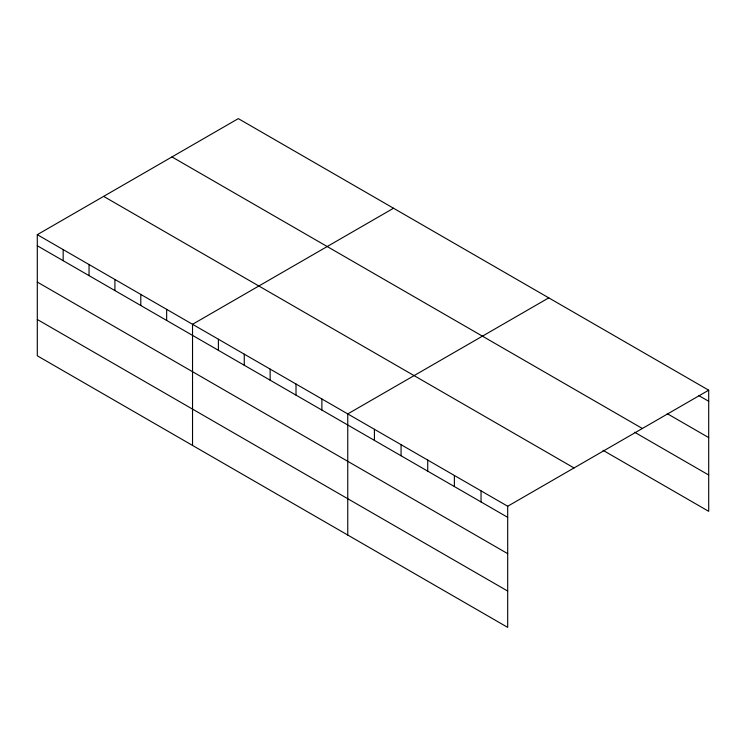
<?xml version="1.0" encoding="UTF-8"?>
<svg xmlns="http://www.w3.org/2000/svg" width="746" height="746" viewBox="0 0 746 746"><rect width="100%" height="100%" fill="white"/><g stroke="black" fill="none" stroke-linecap="round" stroke-linejoin="round"><path stroke-width="1.12" d="M37.3 234.673L507.69 506.245L507.69 627.377L37.3 355.805L37.3 234.673L238.31 118.623L708.7 390.195L708.7 511.327L603.066 450.342M393.534 208.237L192.533 324.296L192.533 445.427M548.767 297.859L347.757 413.909L347.757 535.041M507.69 506.245L708.7 390.195M698.825 395.585L708.7 401.283M667.232 413.657L708.7 437.604M171.972 156.921L642.371 428.493M634.659 432.27L708.7 475.015M103.629 196.375L574.028 467.956M37.3 245.76L507.69 517.332M37.3 282.072L507.69 553.653M37.3 319.484L507.69 591.065M481.039 490.859L481.039 501.946M454.379 475.472L454.379 486.56M427.728 460.077L427.728 471.164M401.068 444.691L401.068 455.778M374.417 429.304L374.417 440.392M321.89 398.979L321.89 410.067M296.013 384.041L296.013 395.128M270.145 369.102L270.145 380.19M244.268 354.163L244.268 365.251M218.401 339.225L218.401 350.312M166.656 309.357L166.656 320.444M140.789 294.418L140.789 305.506M114.912 279.48L114.912 290.567M89.044 264.541L89.044 275.628M63.168 249.612L63.168 260.699"/></g></svg>
